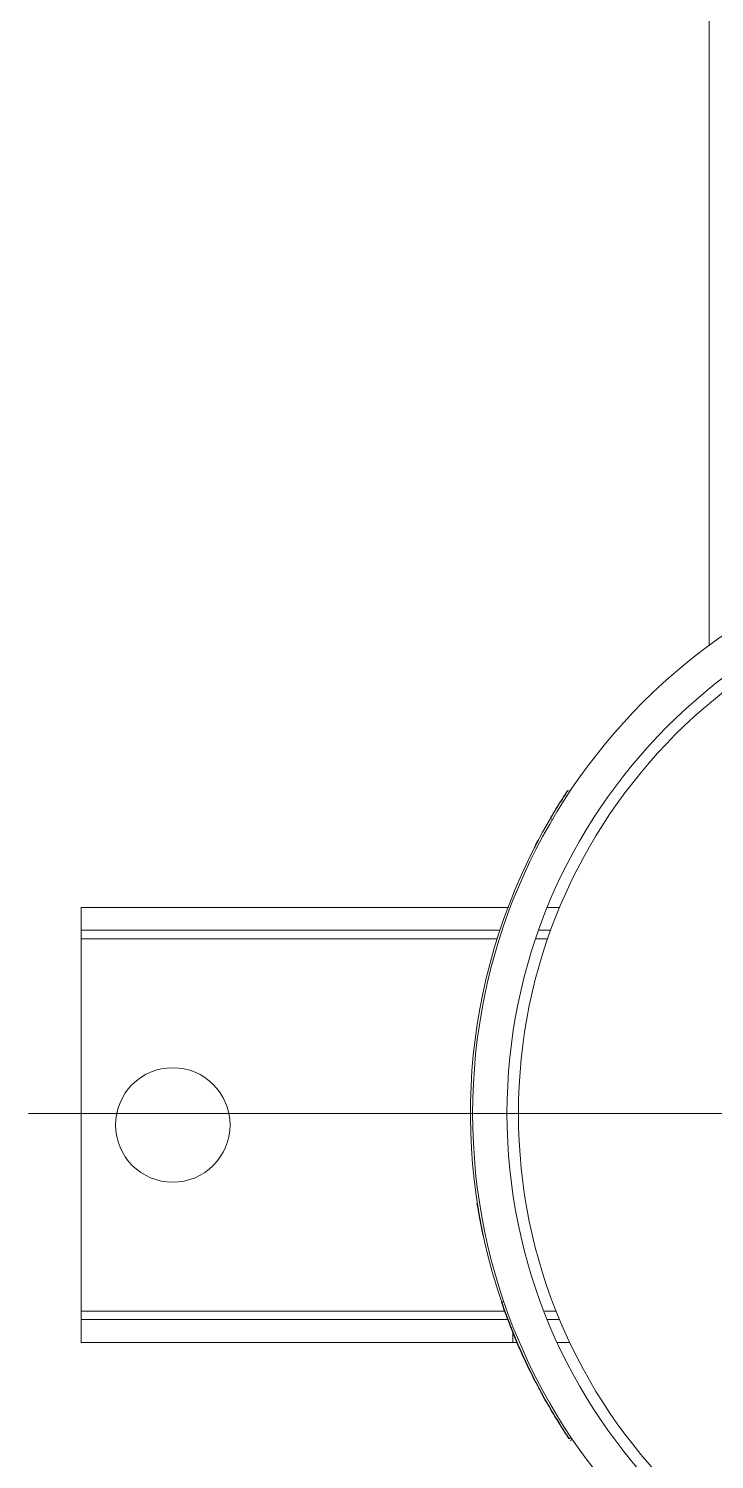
# Model space of a CAD drawing. Header units: millimetres. Extents: x 3795014 to 4300160, y 3869364 to 4016788.
# Drawn here: x 4228858.1 to 4228933, y 3923335.3 to 3923491.5 of the extents above; entities that cross this region are included whole.
import ezdxf

# ---------------------------------------------------------------- set-up
doc = ezdxf.new("R2010")
doc.units = ezdxf.units.MM
doc.layers.add('Дополнительная', color=7, linetype='Continuous', lineweight=18)

# ---------------------------------------------------------------- blocks, each defined once
blk = doc.blocks.new('SW_CENTERMARKSYMBOL_1')
at = {"color": 0, "linetype": 'Continuous', "lineweight": 0}
blk.add_line((0, -0.5), (0, -11.2), dxfattribs=at)

msp = doc.modelspace()

# ---------------------------------------------------------------- linework, layer by layer
at = {"color": 0, "linetype": 'Continuous', "lineweight": -3}
for points, knots in [([(4228915.09, 3923405.29, 0), (4228915.32, 3923405.68, 0), (4228915.79, 3923406.47, 0), (4228916.4, 3923407.44, 0), (4228916.91, 3923408.21, 0), (4228916.97, 3923408.31, 0), (4228917, 3923408.35, 0)], [0, 0, 0, 0, 0.249916, 0.500828, 0.750791, 1, 1, 1, 1]), ([(4228913.3, 3923402.03, 0), (4228913.32, 3923402.06, 0), (4228913.35, 3923402.12, 0), (4228913.63, 3923402.66, 0), (4228913.77, 3923402.93, 0)], [0, 0, 0, 0, 0.500221, 1, 1, 1, 1]), ([(4228907.54, 3923360.78, 0), (4228907.47, 3923361.15, 0), (4228907.33, 3923361.88, 0), (4228907.18, 3923362.8, 0), (4228907.1, 3923363.25, 0)], [0, 0, 0, 0, 0.500102, 1, 1, 1, 1]), ([(4228907.75, 3923359.77, 0), (4228907.74, 3923359.81, 0), (4228907.72, 3923359.87, 0), (4228907.6, 3923360.48, 0), (4228907.54, 3923360.78, 0)], [0, 0, 0, 0, 0.500171, 1, 1, 1, 1]), ([(4228917.14, 3923337.57, 0), (4228917.13, 3923337.59, 0), (4228917.1, 3923337.63, 0), (4228916.84, 3923338.02, 0), (4228916.38, 3923338.73, 0), (4228915.6, 3923339.97, 0), (4228914.71, 3923341.47, 0), (4228913.96, 3923342.84, 0), (4228913.16, 3923344.37, 0), (4228912.32, 3923346.08, 0), (4228911.49, 3923347.95, 0), (4228910.89, 3923349.41, 0), (4228910.31, 3923350.92, 0), (4228909.95, 3923351.94, 0), (4228909.77, 3923352.46, 0)], [0, 0, 0, 0, 0.082977, 0.165894, 0.249595, 0.37444, 0.499359, 0.561896, 0.62446, 0.749428, 0.812048, 0.874688, 0.937334, 1, 1, 1, 1])]:
    msp.add_open_spline(points, degree=3, knots=knots, dxfattribs=at)
at = {"layer": 'Дополнительная', "linetype": 'Continuous'}
for p, q in [((4228932.41, 3923504.31, 0), (4228932.41, 3923424.17, 0)), ((4228917, 3923408.35, 0), (4228917.21, 3923408.21, 0)), ((4228915.09, 3923405.29, 0), (4228915.3, 3923405.16, 0)), ((4228863.84, 3923395.57, 0), (4228863.84, 3923393.07, 0)), ((4228863.84, 3923395.57, 0), (4228910.51, 3923395.57, 0)), ((4228916.09, 3923395.57, 0), (4228914.74, 3923395.57, 0)), ((4228863.84, 3923393.07, 0), (4228909.61, 3923393.07, 0)), ((4228863.84, 3923392.15, 0), (4228863.84, 3923393.07, 0)), ((4228915.12, 3923393.07, 0), (4228913.79, 3923393.07, 0)), ((4228863.84, 3923351.49, 0), (4228863.84, 3923392.15, 0)), ((4228909.27, 3923392.15, 0), (4228863.84, 3923392.15, 0)), ((4228914.79, 3923392.15, 0), (4228913.47, 3923392.15, 0)), ((4228909.77, 3923352.46, 0), (4228910, 3923352.54, 0)), ((4228863.84, 3923350.57, 0), (4228863.84, 3923351.49, 0)), ((4228863.84, 3923351.49, 0), (4228910.11, 3923351.49, 0)), ((4228914.38, 3923351.49, 0), (4228915.72, 3923351.49, 0)), ((4228863.84, 3923350.57, 0), (4228863.84, 3923348.07, 0)), ((4228863.84, 3923350.57, 0), (4228910.45, 3923350.57, 0)), ((4228910.97, 3923349.24, 0), (4228910.97, 3923348.07, 0)), ((4228914.74, 3923350.57, 0), (4228916.09, 3923350.57, 0)), ((4228863.84, 3923348.07, 0), (4228910.97, 3923348.07, 0)), ((4228910.97, 3923348.07, 0), (4228911.45, 3923348.07, 0)), ((4228915.83, 3923348.07, 0), (4228917.21, 3923348.07, 0)), ((4228917.14, 3923337.57, 0), (4228917.35, 3923337.71, 0)), ((4228917.49, 3923337.5, 0), (4228917.28, 3923337.36, 0))]:
    msp.add_line(p, q, dxfattribs=at)
for centre, radius in [((4228970.09, 3923373.07, 0), 63.5), ((4228970.09, 3923373.07, 0), 59.75), ((4228970.09, 3923373.07, 0), 58.5), ((4228873.84, 3923371.82, 0), 6.25)]:
    msp.add_circle(centre, radius, dxfattribs=at)
msp.add_arc((4228970.09, 3923373.07, 0), 63.75, 149.6412, 198.8625, dxfattribs=at)

# ---------------------------------------------------------------- block references
at = {"color": 0, "linetype": 'Continuous', "lineweight": -3, "xscale": -10, "yscale": 10, "zscale": 10, "rotation": 269.9999999999999}
msp.add_blockref('SW_CENTERMARKSYMBOL_1', (4228970.09, 3923373.07, 0), dxfattribs=at)

doc.saveas('drawing.dxf')
